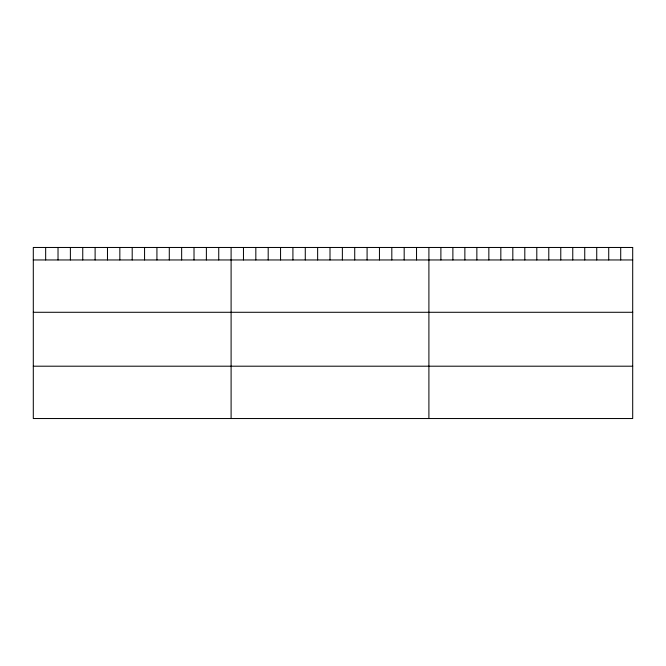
<?xml version="1.0" encoding="UTF-8"?>
<svg xmlns="http://www.w3.org/2000/svg" width="666" height="666" viewBox="0 0 666 666"><rect width="100%" height="100%" fill="white"/><g stroke="black" fill="none" stroke-linecap="round" stroke-linejoin="round"><path stroke-width="1" d="M33.3 259.956L632.7 259.956M33.3 312.287L632.7 312.287M33.3 366.2L632.7 366.2M620.712 247.469L620.712 259.956M608.724 247.469L608.724 259.956M596.736 247.469L596.736 259.956M584.748 247.469L584.748 259.956M572.76 247.469L572.76 259.956M560.772 247.469L560.772 259.956M548.784 247.469L548.784 259.956M536.796 247.469L536.796 259.956M524.808 247.469L524.808 259.956M512.82 247.469L512.82 259.956M500.832 247.469L500.832 259.956M488.844 247.469L488.844 259.956M476.856 247.469L476.856 259.956M464.868 247.469L464.868 259.956M452.88 247.469L452.88 259.956M440.892 247.469L440.892 259.956M428.904 247.469L428.904 418.531M416.541 247.469L416.541 259.956M404.179 247.469L404.179 259.956M391.816 247.469L391.816 259.956M379.454 247.469L379.454 259.956M367.091 247.469L367.091 259.956M354.728 247.469L354.728 259.956M342.366 247.469L342.366 259.956M330.003 247.469L330.003 259.956M317.64 247.469L317.64 259.956M305.278 247.469L305.278 259.956M292.915 247.469L292.915 259.956M280.553 247.469L280.553 259.956M268.19 247.469L268.19 259.956M255.827 247.469L255.827 259.956M243.465 247.469L243.465 259.956M231.102 247.469L231.102 418.531M218.739 247.469L218.739 259.956M206.377 247.469L206.377 259.956M194.014 247.469L194.014 259.956M181.651 247.469L181.651 259.956M169.289 247.469L169.289 259.956M156.926 247.469L156.926 259.956M144.564 247.469L144.564 259.956M132.201 247.469L132.201 259.956M119.838 247.469L119.838 259.956M107.476 247.469L107.476 259.956M95.113 247.469L95.113 259.956M82.751 247.469L82.751 259.956M70.388 247.469L70.388 259.956M58.025 247.469L58.025 259.956M45.663 247.469L45.663 259.956M632.7 247.469L33.3 247.469L33.3 418.531L632.7 418.531L632.7 247.469"/></g></svg>
